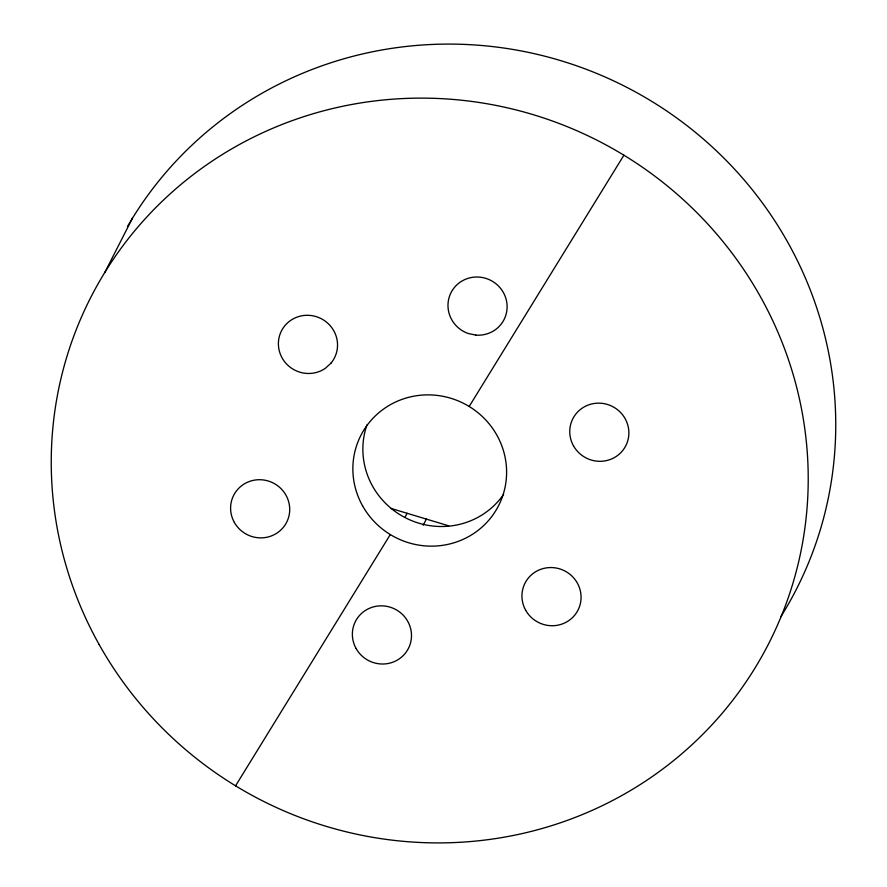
<?xml version="1.0" encoding="UTF-8"?>
<svg xmlns="http://www.w3.org/2000/svg" width="887" height="887" viewBox="0 0 887 887"><rect width="100%" height="100%" fill="white"/><g stroke="black" fill="none" stroke-linecap="round" stroke-linejoin="round"><path stroke-width="1.33" d="M104.854 272.376L132.385 218.346M405.193 516.955L407.066 513.274M423.232 525.226L426.359 519.083M235.565 785.827L390.291 534.562M469.179 406.468L623.905 155.203M391.178 508.484L448.656 525.814M127.451 226.595A380.601 370.234 27 0 1 648.419 99.355A380.601 370.234 27 0 1 780.704 616.953M503.594 494.392A77.313 75.207 27 0 1 405.625 517.886A77.313 75.207 27 0 1 366.985 424.84M331.006 363.127L325.418 368.249A29.737 28.927 27 0 1 278.95 349.389A29.737 28.927 27 0 1 315.029 316.293A29.737 28.927 27 0 1 331.006 363.127M475.842 335.109L468.258 333.512A29.737 28.927 27 0 1 456.018 285.681A29.737 28.927 27 0 1 505.013 295.948A29.737 28.927 27 0 1 475.842 335.109M99.133 644.516A380.601 370.234 27 0 0 754.615 668.654A380.601 370.234 27 0 0 435.45 98.379A380.601 370.234 27 0 0 99.133 644.516M362.583 505.856A77.313 75.207 27 0 0 495.722 510.757A77.313 75.207 27 0 0 430.894 394.926A77.313 75.207 27 0 0 362.583 505.856M234.334 522.388A29.737 28.927 27 0 0 285.536 524.272A29.737 28.927 27 0 0 260.601 479.723A29.737 28.927 27 0 0 234.334 522.388M356.097 648.519A29.737 28.927 27 0 0 407.31 650.404A29.737 28.927 27 0 0 382.375 605.854A29.737 28.927 27 0 0 356.097 648.519M525.681 610.245A29.737 28.927 27 0 0 576.883 612.13A29.737 28.927 27 0 0 551.958 567.569A29.737 28.927 27 0 0 525.681 610.245M573.49 445.828A29.737 28.927 27 0 0 624.692 447.713A29.737 28.927 27 0 0 599.756 403.164A29.737 28.927 27 0 0 573.49 445.828"/></g></svg>
